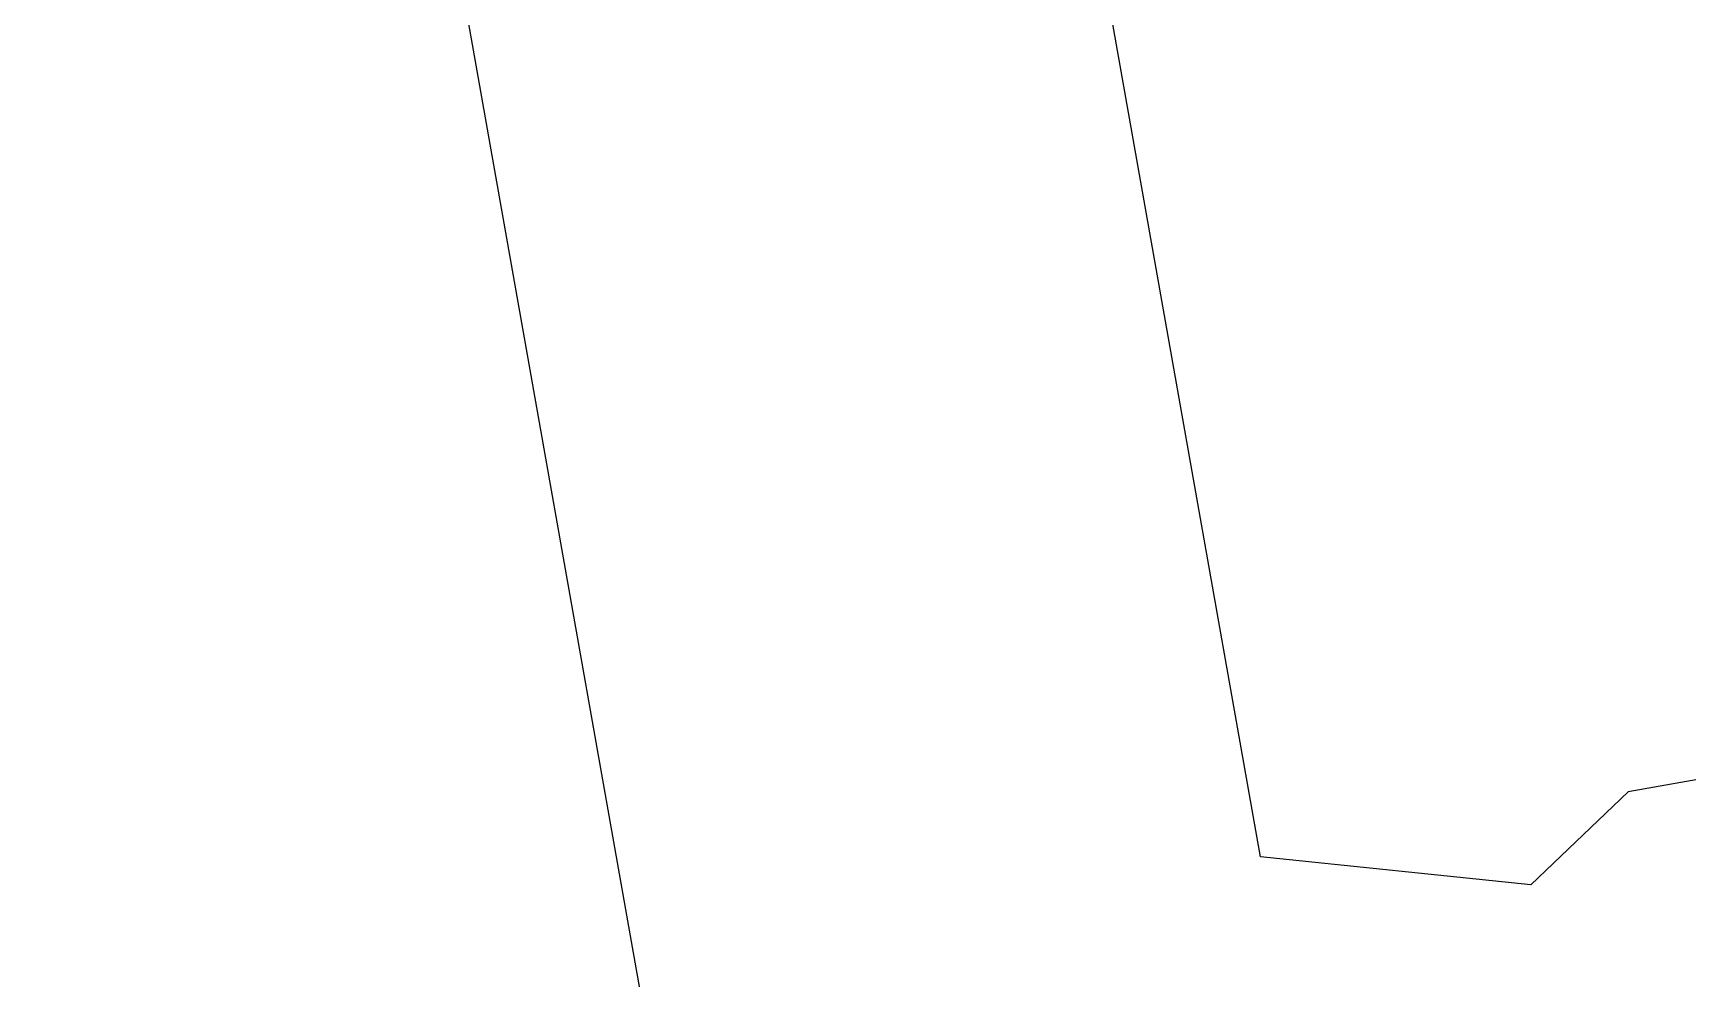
# Model space of a CAD drawing. Header units: millimetres. Extents: x 0 to 8967983, y -224399 to 13801.
# Drawn here: x 71326.09 to 71331.5, y -193399.53 to -193396.44 of the extents above; entities that cross this region are included whole.
import ezdxf

# ---------------------------------------------------------------- set-up
doc = ezdxf.new("R2010")
doc.units = ezdxf.units.MM
doc.header["$LTSCALE"] = 10
doc.layers.add('Архитектура', color=251, linetype='Continuous')

msp = doc.modelspace()

# ---------------------------------------------------------------- linework, layer by layer
at = {"layer": 'Архитектура', "lineweight": 25, "transparency": 33554684}
for points in [[(71312.3599, -193310.893), (71329.6373, -193408.3748), (71331.6781, -193408.013), (71332.0732, -193407.4477), (71331.9881, -193406.9675), (71330.9076, -193407.159), (71330.0352, -193402.2369), (71333.7569, -193401.5773), (71333.9331, -193401.1746), (71334.3571, -193401.4709), (71337.9587, -193400.8326)], [(71312.3599, -193310.893), (71329.6373, -193408.3748), (71331.6781, -193408.013), (71332.0732, -193407.4477), (71331.9881, -193406.9675), (71330.9076, -193407.159), (71330.0352, -193402.2369), (71333.7569, -193401.5773), (71333.9331, -193401.1746), (71334.3571, -193401.4709), (71337.9587, -193400.8326)], [(71312.3599, -193310.893), (71329.6373, -193408.3748), (71331.6781, -193408.013), (71332.0732, -193407.4477), (71331.9881, -193406.9675), (71330.9076, -193407.159), (71330.0352, -193402.2369), (71333.7569, -193401.5773), (71333.9331, -193401.1746), (71334.3571, -193401.4709), (71337.9587, -193400.8326)], [(71312.3599, -193310.893), (71329.6373, -193408.3748), (71331.6781, -193408.013), (71332.0732, -193407.4477), (71331.9881, -193406.9675), (71330.9076, -193407.159), (71330.0352, -193402.2369), (71333.7569, -193401.5773), (71333.9331, -193401.1746), (71334.3571, -193401.4709), (71337.9587, -193400.8326)], [(71312.3599, -193310.893), (71329.6373, -193408.3748), (71331.6781, -193408.013), (71332.0732, -193407.4477), (71331.9881, -193406.9675), (71330.9076, -193407.159), (71330.0352, -193402.2369), (71333.7569, -193401.5773), (71333.9331, -193401.1746), (71334.3571, -193401.4709), (71337.9587, -193400.8326)], [(71312.3599, -193310.893), (71329.6373, -193408.3748), (71331.6781, -193408.013), (71332.0732, -193407.4477), (71331.9881, -193406.9675), (71330.9076, -193407.159), (71330.0352, -193402.2369), (71333.7569, -193401.5773), (71333.9331, -193401.1746), (71334.3571, -193401.4709), (71337.9587, -193400.8326)], [(71312.3599, -193310.893), (71329.6373, -193408.3748), (71331.6781, -193408.013), (71332.0732, -193407.4477), (71331.9881, -193406.9675), (71330.9076, -193407.159), (71330.0352, -193402.2369), (71333.7569, -193401.5773), (71333.9331, -193401.1746), (71334.3571, -193401.4709), (71337.9587, -193400.8326)], [(71312.3599, -193310.893), (71329.6373, -193408.3748), (71331.6781, -193408.013), (71332.0732, -193407.4477), (71331.9881, -193406.9675), (71330.9076, -193407.159), (71330.0352, -193402.2369), (71333.7569, -193401.5773), (71333.9331, -193401.1746), (71334.3571, -193401.4709), (71337.9587, -193400.8326)], [(71312.3599, -193310.893), (71329.6373, -193408.3748), (71331.6781, -193408.013), (71332.0732, -193407.4477), (71331.9881, -193406.9675), (71330.9076, -193407.159), (71330.0352, -193402.2369), (71333.7569, -193401.5773), (71333.9331, -193401.1746), (71334.3571, -193401.4709), (71337.9587, -193400.8326)], [(71312.3599, -193310.893), (71329.6373, -193408.3748), (71331.6781, -193408.013), (71332.0732, -193407.4477), (71331.9881, -193406.9675), (71330.9076, -193407.159), (71330.0352, -193402.2369), (71333.7569, -193401.5773), (71333.9331, -193401.1746), (71334.3571, -193401.4709), (71337.9587, -193400.8326)], [(71312.3599, -193310.893), (71329.6373, -193408.3748), (71331.6781, -193408.013), (71332.0732, -193407.4477), (71331.9881, -193406.9675), (71330.9076, -193407.159), (71330.0352, -193402.2369), (71333.7569, -193401.5773), (71333.9331, -193401.1746), (71334.3571, -193401.4709), (71337.9587, -193400.8326)], [(71312.3599, -193310.893), (71329.6373, -193408.3748), (71331.6781, -193408.013), (71332.0732, -193407.4477), (71331.9881, -193406.9675), (71330.9076, -193407.159), (71330.0352, -193402.2369), (71333.7569, -193401.5773), (71333.9331, -193401.1746), (71334.3571, -193401.4709), (71337.9587, -193400.8326)], [(71312.3599, -193310.893), (71329.6373, -193408.3748), (71331.6781, -193408.013), (71332.0732, -193407.4477), (71331.9881, -193406.9675), (71330.9076, -193407.159), (71330.0352, -193402.2369), (71333.7569, -193401.5773), (71333.9331, -193401.1746), (71334.3571, -193401.4709), (71337.9587, -193400.8326)], [(71312.3599, -193310.893), (71329.6373, -193408.3748), (71331.6781, -193408.013), (71332.0732, -193407.4477), (71331.9881, -193406.9675), (71330.9076, -193407.159), (71330.0352, -193402.2369), (71333.7569, -193401.5773), (71333.9331, -193401.1746), (71334.3571, -193401.4709), (71337.9587, -193400.8326)], [(71312.3599, -193310.893), (71329.6373, -193408.3748), (71331.6781, -193408.013), (71332.0732, -193407.4477), (71331.9881, -193406.9675), (71330.9076, -193407.159), (71330.0352, -193402.2369), (71333.7569, -193401.5773), (71333.9331, -193401.1746), (71334.3571, -193401.4709), (71337.9587, -193400.8326)], [(71312.3599, -193310.893), (71329.6373, -193408.3748), (71331.6781, -193408.013), (71332.0732, -193407.4477), (71331.9881, -193406.9675), (71330.9076, -193407.159), (71330.0352, -193402.2369), (71333.7569, -193401.5773), (71333.9331, -193401.1746), (71334.3571, -193401.4709), (71337.9587, -193400.8326)], [(71312.3599, -193310.893), (71329.6373, -193408.3748), (71331.6781, -193408.013), (71332.0732, -193407.4477), (71331.9881, -193406.9675), (71330.9076, -193407.159), (71330.0352, -193402.2369), (71333.7569, -193401.5773), (71333.9331, -193401.1746), (71334.3571, -193401.4709), (71337.9587, -193400.8326)], [(71312.3599, -193310.893), (71329.6373, -193408.3748), (71331.6781, -193408.013), (71332.0732, -193407.4477), (71331.9881, -193406.9675), (71330.9076, -193407.159), (71330.0352, -193402.2369), (71333.7569, -193401.5773), (71333.9331, -193401.1746), (71334.3571, -193401.4709), (71337.9587, -193400.8326)], [(71312.3599, -193310.893), (71329.6373, -193408.3748), (71331.6781, -193408.013), (71332.0732, -193407.4477), (71331.9881, -193406.9675), (71330.9076, -193407.159), (71330.0352, -193402.2369), (71333.7569, -193401.5773), (71333.9331, -193401.1746), (71334.3571, -193401.4709), (71337.9587, -193400.8326)], [(71312.3599, -193310.893), (71329.6373, -193408.3748), (71331.6781, -193408.013), (71332.0732, -193407.4477), (71331.9881, -193406.9675), (71330.9076, -193407.159), (71330.0352, -193402.2369), (71333.7569, -193401.5773), (71333.9331, -193401.1746), (71334.3571, -193401.4709), (71337.9587, -193400.8326)], [(71312.3599, -193310.893), (71329.6373, -193408.3748), (71331.6781, -193408.013), (71332.0732, -193407.4477), (71331.9881, -193406.9675), (71330.9076, -193407.159), (71330.0352, -193402.2369), (71333.7569, -193401.5773), (71333.9331, -193401.1746), (71334.3571, -193401.4709), (71337.9587, -193400.8326)], [(71312.3599, -193310.893), (71329.6373, -193408.3748), (71331.6781, -193408.013), (71332.0732, -193407.4477), (71331.9881, -193406.9675), (71330.9076, -193407.159), (71330.0352, -193402.2369), (71333.7569, -193401.5773), (71333.9331, -193401.1746), (71334.3571, -193401.4709), (71337.9587, -193400.8326)], [(71312.3599, -193310.893), (71329.6373, -193408.3748), (71331.6781, -193408.013), (71332.0732, -193407.4477), (71331.9881, -193406.9675), (71330.9076, -193407.159), (71330.0352, -193402.2369), (71333.7569, -193401.5773), (71333.9331, -193401.1746), (71334.3571, -193401.4709), (71337.9587, -193400.8326)], [(71312.3599, -193310.893), (71329.6373, -193408.3748), (71331.6781, -193408.013), (71332.0732, -193407.4477), (71331.9881, -193406.9675), (71330.9076, -193407.159), (71330.0352, -193402.2369), (71333.7569, -193401.5773), (71333.9331, -193401.1746), (71334.3571, -193401.4709), (71337.9587, -193400.8326)], [(71312.3599, -193310.893), (71329.6373, -193408.3748), (71331.6781, -193408.013), (71332.0732, -193407.4477), (71331.9881, -193406.9675), (71330.9076, -193407.159), (71330.0352, -193402.2369), (71333.7569, -193401.5773), (71333.9331, -193401.1746), (71334.3571, -193401.4709), (71337.9587, -193400.8326)], [(71312.3599, -193310.893), (71329.6373, -193408.3748), (71331.6781, -193408.013), (71332.0732, -193407.4477), (71331.9881, -193406.9675), (71330.9076, -193407.159), (71330.0352, -193402.2369), (71333.7569, -193401.5773), (71333.9331, -193401.1746), (71334.3571, -193401.4709), (71337.9587, -193400.8326)], [(71312.3599, -193310.893), (71329.6373, -193408.3748), (71331.6781, -193408.013), (71332.0732, -193407.4477), (71331.9881, -193406.9675), (71330.9076, -193407.159), (71330.0352, -193402.2369), (71333.7569, -193401.5773), (71333.9331, -193401.1746), (71334.3571, -193401.4709), (71337.9587, -193400.8326)], [(71312.3599, -193310.893), (71329.6373, -193408.3748), (71331.6781, -193408.013), (71332.0732, -193407.4477), (71331.9881, -193406.9675), (71330.9076, -193407.159), (71330.0352, -193402.2369), (71333.7569, -193401.5773), (71333.9331, -193401.1746), (71334.3571, -193401.4709), (71337.9587, -193400.8326)], [(71312.3599, -193310.893), (71329.6373, -193408.3748), (71331.6781, -193408.013), (71332.0732, -193407.4477), (71331.9881, -193406.9675), (71330.9076, -193407.159), (71330.0352, -193402.2369), (71333.7569, -193401.5773), (71333.9331, -193401.1746), (71334.3571, -193401.4709), (71337.9587, -193400.8326)], [(71312.3599, -193310.893), (71329.6373, -193408.3748), (71331.6781, -193408.013), (71332.0732, -193407.4477), (71331.9881, -193406.9675), (71330.9076, -193407.159), (71330.0352, -193402.2369), (71333.7569, -193401.5773), (71333.9331, -193401.1746), (71334.3571, -193401.4709), (71337.9587, -193400.8326)], [(71312.3599, -193310.893), (71329.6373, -193408.3748), (71331.6781, -193408.013), (71332.0732, -193407.4477), (71331.9881, -193406.9675), (71330.9076, -193407.159), (71330.0352, -193402.2369), (71333.7569, -193401.5773), (71333.9331, -193401.1746), (71334.3571, -193401.4709), (71337.9587, -193400.8326)], [(71312.3599, -193310.893), (71329.6373, -193408.3748), (71331.6781, -193408.013), (71332.0732, -193407.4477), (71331.9881, -193406.9675), (71330.9076, -193407.159), (71330.0352, -193402.2369), (71333.7569, -193401.5773), (71333.9331, -193401.1746), (71334.3571, -193401.4709), (71337.9587, -193400.8326)], [(71312.3599, -193310.893), (71329.6373, -193408.3748), (71331.6781, -193408.013), (71332.0732, -193407.4477), (71331.9881, -193406.9675), (71330.9076, -193407.159), (71330.0352, -193402.2369), (71333.7569, -193401.5773), (71333.9331, -193401.1746), (71334.3571, -193401.4709), (71337.9587, -193400.8326)], [(71312.3599, -193310.893), (71329.6373, -193408.3748), (71331.6781, -193408.013), (71332.0732, -193407.4477), (71331.9881, -193406.9675), (71330.9076, -193407.159), (71330.0352, -193402.2369), (71333.7569, -193401.5773), (71333.9331, -193401.1746), (71334.3571, -193401.4709), (71337.9587, -193400.8326)], [(71312.3599, -193310.893), (71329.6373, -193408.3748), (71331.6781, -193408.013), (71332.0732, -193407.4477), (71331.9881, -193406.9675), (71330.9076, -193407.159), (71330.0352, -193402.2369), (71333.7569, -193401.5773), (71333.9331, -193401.1746), (71334.3571, -193401.4709), (71337.9587, -193400.8326)], [(71312.3599, -193310.893), (71329.6373, -193408.3748), (71331.6781, -193408.013), (71332.0732, -193407.4477), (71331.9881, -193406.9675), (71330.9076, -193407.159), (71330.0352, -193402.2369), (71333.7569, -193401.5773), (71333.9331, -193401.1746), (71334.3571, -193401.4709), (71337.9587, -193400.8326)], [(71312.3599, -193310.893), (71329.6373, -193408.3748), (71331.6781, -193408.013), (71332.0732, -193407.4477), (71331.9881, -193406.9675), (71330.9076, -193407.159), (71330.0352, -193402.2369), (71333.7569, -193401.5773), (71333.9331, -193401.1746), (71334.3571, -193401.4709), (71337.9587, -193400.8326)], [(71312.3599, -193310.893), (71329.6373, -193408.3748), (71331.6781, -193408.013), (71332.0732, -193407.4477), (71331.9881, -193406.9675), (71330.9076, -193407.159), (71330.0352, -193402.2369), (71333.7569, -193401.5773), (71333.9331, -193401.1746), (71334.3571, -193401.4709), (71337.9587, -193400.8326)], [(71312.3599, -193310.893), (71329.6373, -193408.3748), (71331.6781, -193408.013), (71332.0732, -193407.4477), (71331.9881, -193406.9675), (71330.9076, -193407.159), (71330.0352, -193402.2369), (71333.7569, -193401.5773), (71333.9331, -193401.1746), (71334.3571, -193401.4709), (71337.9587, -193400.8326)], [(71312.3599, -193310.893), (71329.6373, -193408.3748), (71331.6781, -193408.013), (71332.0732, -193407.4477), (71331.9881, -193406.9675), (71330.9076, -193407.159), (71330.0352, -193402.2369), (71333.7569, -193401.5773), (71333.9331, -193401.1746), (71334.3571, -193401.4709), (71337.9587, -193400.8326)], [(71312.3599, -193310.893), (71329.6373, -193408.3748), (71331.6781, -193408.013), (71332.0732, -193407.4477), (71331.9881, -193406.9675), (71330.9076, -193407.159), (71330.0352, -193402.2369), (71333.7569, -193401.5773), (71333.9331, -193401.1746), (71334.3571, -193401.4709), (71337.9587, -193400.8326)], [(71312.3599, -193310.893), (71329.6373, -193408.3748), (71331.6781, -193408.013), (71332.0732, -193407.4477), (71331.9881, -193406.9675), (71330.9076, -193407.159), (71330.0352, -193402.2369), (71333.7569, -193401.5773), (71333.9331, -193401.1746), (71334.3571, -193401.4709), (71337.9587, -193400.8326)], [(71312.3599, -193310.893), (71329.6373, -193408.3748), (71331.6781, -193408.013), (71332.0732, -193407.4477), (71331.9881, -193406.9675), (71330.9076, -193407.159), (71330.0352, -193402.2369), (71333.7569, -193401.5773), (71333.9331, -193401.1746), (71334.3571, -193401.4709), (71337.9587, -193400.8326)], [(71312.3599, -193310.893), (71329.6373, -193408.3748), (71331.6781, -193408.013), (71332.0732, -193407.4477), (71331.9881, -193406.9675), (71330.9076, -193407.159), (71330.0352, -193402.2369), (71333.7569, -193401.5773), (71333.9331, -193401.1746), (71334.3571, -193401.4709), (71337.9587, -193400.8326)], [(71312.3599, -193310.893), (71329.6373, -193408.3748), (71331.6781, -193408.013), (71332.0732, -193407.4477), (71331.9881, -193406.9675), (71330.9076, -193407.159), (71330.0352, -193402.2369), (71333.7569, -193401.5773), (71333.9331, -193401.1746), (71334.3571, -193401.4709), (71337.9587, -193400.8326)], [(71312.3599, -193310.893), (71329.6373, -193408.3748), (71331.6781, -193408.013), (71332.0732, -193407.4477), (71331.9881, -193406.9675), (71330.9076, -193407.159), (71330.0352, -193402.2369), (71333.7569, -193401.5773), (71333.9331, -193401.1746), (71334.3571, -193401.4709), (71337.9587, -193400.8326)], [(71312.3599, -193310.893), (71329.6373, -193408.3748), (71331.6781, -193408.013), (71332.0732, -193407.4477), (71331.9881, -193406.9675), (71330.9076, -193407.159), (71330.0352, -193402.2369), (71333.7569, -193401.5773), (71333.9331, -193401.1746), (71334.3571, -193401.4709), (71337.9587, -193400.8326)], [(71312.3599, -193310.893), (71329.6373, -193408.3748), (71331.6781, -193408.013), (71332.0732, -193407.4477), (71331.9881, -193406.9675), (71330.9076, -193407.159), (71330.0352, -193402.2369), (71333.7569, -193401.5773), (71333.9331, -193401.1746), (71334.3571, -193401.4709), (71337.9587, -193400.8326)], [(71312.3599, -193310.893), (71329.6373, -193408.3748), (71331.6781, -193408.013), (71332.0732, -193407.4477), (71331.9881, -193406.9675), (71330.9076, -193407.159), (71330.0352, -193402.2369), (71333.7569, -193401.5773), (71333.9331, -193401.1746), (71334.3571, -193401.4709), (71337.9587, -193400.8326)], [(71312.3599, -193310.893), (71329.6373, -193408.3748), (71331.6781, -193408.013), (71332.0732, -193407.4477), (71331.9881, -193406.9675), (71330.9076, -193407.159), (71330.0352, -193402.2369), (71333.7569, -193401.5773), (71333.9331, -193401.1746), (71334.3571, -193401.4709), (71337.9587, -193400.8326)], [(71312.3599, -193310.893), (71329.6373, -193408.3748), (71331.6781, -193408.013), (71332.0732, -193407.4477), (71331.9881, -193406.9675), (71330.9076, -193407.159), (71330.0352, -193402.2369), (71333.7569, -193401.5773), (71333.9331, -193401.1746), (71334.3571, -193401.4709), (71337.9587, -193400.8326)], [(71312.3599, -193310.893), (71329.6373, -193408.3748), (71331.6781, -193408.013), (71332.0732, -193407.4477), (71331.9881, -193406.9675), (71330.9076, -193407.159), (71330.0352, -193402.2369), (71333.7569, -193401.5773), (71333.9331, -193401.1746), (71334.3571, -193401.4709), (71337.9587, -193400.8326)], [(71312.3599, -193310.893), (71329.6373, -193408.3748), (71331.6781, -193408.013), (71332.0732, -193407.4477), (71331.9881, -193406.9675), (71330.9076, -193407.159), (71330.0352, -193402.2369), (71333.7569, -193401.5773), (71333.9331, -193401.1746), (71334.3571, -193401.4709), (71337.9587, -193400.8326)], [(71312.3599, -193310.893), (71329.6373, -193408.3748), (71331.6781, -193408.013), (71332.0732, -193407.4477), (71331.9881, -193406.9675), (71330.9076, -193407.159), (71330.0352, -193402.2369), (71333.7569, -193401.5773), (71333.9331, -193401.1746), (71334.3571, -193401.4709), (71337.9587, -193400.8326)], [(71312.3599, -193310.893), (71329.6373, -193408.3748), (71331.6781, -193408.013), (71332.0732, -193407.4477), (71331.9881, -193406.9675), (71330.9076, -193407.159), (71330.0352, -193402.2369), (71333.7569, -193401.5773), (71333.9331, -193401.1746), (71334.3571, -193401.4709), (71337.9587, -193400.8326)], [(71312.3599, -193310.893), (71329.6373, -193408.3748), (71331.6781, -193408.013), (71332.0732, -193407.4477), (71331.9881, -193406.9675), (71330.9076, -193407.159), (71330.0352, -193402.2369), (71333.7569, -193401.5773), (71333.9331, -193401.1746), (71334.3571, -193401.4709), (71337.9587, -193400.8326)], [(71312.3599, -193310.893), (71329.6373, -193408.3748), (71331.6781, -193408.013), (71332.0732, -193407.4477), (71331.9881, -193406.9675), (71330.9076, -193407.159), (71330.0352, -193402.2369), (71333.7569, -193401.5773), (71333.9331, -193401.1746), (71334.3571, -193401.4709), (71337.9587, -193400.8326)], [(71312.3599, -193310.893), (71329.6373, -193408.3748), (71331.6781, -193408.013), (71332.0732, -193407.4477), (71331.9881, -193406.9675), (71330.9076, -193407.159), (71330.0352, -193402.2369), (71333.7569, -193401.5773), (71333.9331, -193401.1746), (71334.3571, -193401.4709), (71337.9587, -193400.8326)], [(71312.3599, -193310.893), (71329.6373, -193408.3748), (71331.6781, -193408.013), (71332.0732, -193407.4477), (71331.9881, -193406.9675), (71330.9076, -193407.159), (71330.0352, -193402.2369), (71333.7569, -193401.5773), (71333.9331, -193401.1746), (71334.3571, -193401.4709), (71337.9587, -193400.8326)], [(71312.3599, -193310.893), (71329.6373, -193408.3748), (71331.6781, -193408.013), (71332.0732, -193407.4477), (71331.9881, -193406.9675), (71330.9076, -193407.159), (71330.0352, -193402.2369), (71333.7569, -193401.5773), (71333.9331, -193401.1746), (71334.3571, -193401.4709), (71337.9587, -193400.8326)], [(71312.3599, -193310.893), (71329.6373, -193408.3748), (71331.6781, -193408.013), (71332.0732, -193407.4477), (71331.9881, -193406.9675), (71330.9076, -193407.159), (71330.0352, -193402.2369), (71333.7569, -193401.5773), (71333.9331, -193401.1746), (71334.3571, -193401.4709), (71337.9587, -193400.8326)], [(71312.3599, -193310.893), (71329.6373, -193408.3748), (71331.6781, -193408.013), (71332.0732, -193407.4477), (71331.9881, -193406.9675), (71330.9076, -193407.159), (71330.0352, -193402.2369), (71333.7569, -193401.5773), (71333.9331, -193401.1746), (71334.3571, -193401.4709), (71337.9587, -193400.8326)], [(71312.3599, -193310.893), (71329.6373, -193408.3748), (71331.6781, -193408.013), (71332.0732, -193407.4477), (71331.9881, -193406.9675), (71330.9076, -193407.159), (71330.0352, -193402.2369), (71333.7569, -193401.5773), (71333.9331, -193401.1746), (71334.3571, -193401.4709), (71337.9587, -193400.8326)], [(71312.3599, -193310.893), (71329.6373, -193408.3748), (71331.6781, -193408.013), (71332.0732, -193407.4477), (71331.9881, -193406.9675), (71330.9076, -193407.159), (71330.0352, -193402.2369), (71333.7569, -193401.5773), (71333.9331, -193401.1746), (71334.3571, -193401.4709), (71337.9587, -193400.8326)], [(71312.3599, -193310.893), (71329.6373, -193408.3748), (71331.6781, -193408.013), (71332.0732, -193407.4477), (71331.9881, -193406.9675), (71330.9076, -193407.159), (71330.0352, -193402.2369), (71333.7569, -193401.5773), (71333.9331, -193401.1746), (71334.3571, -193401.4709), (71337.9587, -193400.8326)], [(71312.3599, -193310.893), (71329.6373, -193408.3748), (71331.6781, -193408.013), (71332.0732, -193407.4477), (71331.9881, -193406.9675), (71330.9076, -193407.159), (71330.0352, -193402.2369), (71333.7569, -193401.5773), (71333.9331, -193401.1746), (71334.3571, -193401.4709), (71337.9587, -193400.8326)], [(71312.3599, -193310.893), (71329.6373, -193408.3748), (71331.6781, -193408.013), (71332.0732, -193407.4477), (71331.9881, -193406.9675), (71330.9076, -193407.159), (71330.0352, -193402.2369), (71333.7569, -193401.5773), (71333.9331, -193401.1746), (71334.3571, -193401.4709), (71337.9587, -193400.8326)], [(71312.3599, -193310.893), (71329.6373, -193408.3748), (71331.6781, -193408.013), (71332.0732, -193407.4477), (71331.9881, -193406.9675), (71330.9076, -193407.159), (71330.0352, -193402.2369), (71333.7569, -193401.5773), (71333.9331, -193401.1746), (71334.3571, -193401.4709), (71337.9587, -193400.8326)], [(71312.3599, -193310.893), (71329.6373, -193408.3748), (71331.6781, -193408.013), (71332.0732, -193407.4477), (71331.9881, -193406.9675), (71330.9076, -193407.159), (71330.0352, -193402.2369), (71333.7569, -193401.5773), (71333.9331, -193401.1746), (71334.3571, -193401.4709), (71337.9587, -193400.8326)], [(71312.3599, -193310.893), (71329.6373, -193408.3748), (71331.6781, -193408.013), (71332.0732, -193407.4477), (71331.9881, -193406.9675), (71330.9076, -193407.159), (71330.0352, -193402.2369), (71333.7569, -193401.5773), (71333.9331, -193401.1746), (71334.3571, -193401.4709), (71337.9587, -193400.8326)], [(71312.3599, -193310.893), (71329.6373, -193408.3748), (71331.6781, -193408.013), (71332.0732, -193407.4477), (71331.9881, -193406.9675), (71330.9076, -193407.159), (71330.0352, -193402.2369), (71333.7569, -193401.5773), (71333.9331, -193401.1746), (71334.3571, -193401.4709), (71337.9587, -193400.8326)], [(71312.3599, -193310.893), (71329.6373, -193408.3748), (71331.6781, -193408.013), (71332.0732, -193407.4477), (71331.9881, -193406.9675), (71330.9076, -193407.159), (71330.0352, -193402.2369), (71333.7569, -193401.5773), (71333.9331, -193401.1746), (71334.3571, -193401.4709), (71337.9587, -193400.8326)], [(71312.3599, -193310.893), (71329.6373, -193408.3748), (71331.6781, -193408.013), (71332.0732, -193407.4477), (71331.9881, -193406.9675), (71330.9076, -193407.159), (71330.0352, -193402.2369), (71333.7569, -193401.5773), (71333.9331, -193401.1746), (71334.3571, -193401.4709), (71337.9587, -193400.8326)], [(71312.3599, -193310.893), (71329.6373, -193408.3748), (71331.6781, -193408.013), (71332.0732, -193407.4477), (71331.9881, -193406.9675), (71330.9076, -193407.159), (71330.0352, -193402.2369), (71333.7569, -193401.5773), (71333.9331, -193401.1746), (71334.3571, -193401.4709), (71337.9587, -193400.8326)], [(71312.3599, -193310.893), (71329.6373, -193408.3748), (71331.6781, -193408.013), (71332.0732, -193407.4477), (71331.9881, -193406.9675), (71330.9076, -193407.159), (71330.0352, -193402.2369), (71333.7569, -193401.5773), (71333.9331, -193401.1746), (71334.3571, -193401.4709), (71337.9587, -193400.8326)], [(71312.3599, -193310.893), (71329.6373, -193408.3748), (71331.6781, -193408.013), (71332.0732, -193407.4477), (71331.9881, -193406.9675), (71330.9076, -193407.159), (71330.0352, -193402.2369), (71333.7569, -193401.5773), (71333.9331, -193401.1746), (71334.3571, -193401.4709), (71337.9587, -193400.8326)], [(71312.3599, -193310.893), (71329.6373, -193408.3748), (71331.6781, -193408.013), (71332.0732, -193407.4477), (71331.9881, -193406.9675), (71330.9076, -193407.159), (71330.0352, -193402.2369), (71333.7569, -193401.5773), (71333.9331, -193401.1746), (71334.3571, -193401.4709), (71337.9587, -193400.8326)], [(71312.3599, -193310.893), (71329.6373, -193408.3748), (71331.6781, -193408.013), (71332.0732, -193407.4477), (71331.9881, -193406.9675), (71330.9076, -193407.159), (71330.0352, -193402.2369), (71333.7569, -193401.5773), (71333.9331, -193401.1746), (71334.3571, -193401.4709), (71337.9587, -193400.8326)], [(71312.3599, -193310.893), (71329.6373, -193408.3748), (71331.6781, -193408.013), (71332.0732, -193407.4477), (71331.9881, -193406.9675), (71330.9076, -193407.159), (71330.0352, -193402.2369), (71333.7569, -193401.5773), (71333.9331, -193401.1746), (71334.3571, -193401.4709), (71337.9587, -193400.8326)], [(71312.3599, -193310.893), (71329.6373, -193408.3748), (71331.6781, -193408.013), (71332.0732, -193407.4477), (71331.9881, -193406.9675), (71330.9076, -193407.159), (71330.0352, -193402.2369), (71333.7569, -193401.5773), (71333.9331, -193401.1746), (71334.3571, -193401.4709), (71337.9587, -193400.8326)], [(71312.3599, -193310.893), (71329.6373, -193408.3748), (71331.6781, -193408.013), (71332.0732, -193407.4477), (71331.9881, -193406.9675), (71330.9076, -193407.159), (71330.0352, -193402.2369), (71333.7569, -193401.5773), (71333.9331, -193401.1746), (71334.3571, -193401.4709), (71337.9587, -193400.8326)], [(71312.3599, -193310.893), (71329.6373, -193408.3748), (71331.6781, -193408.013), (71332.0732, -193407.4477), (71331.9881, -193406.9675), (71330.9076, -193407.159), (71330.0352, -193402.2369), (71333.7569, -193401.5773), (71333.9331, -193401.1746), (71334.3571, -193401.4709), (71337.9587, -193400.8326)], [(71312.3599, -193310.893), (71329.6373, -193408.3748), (71331.6781, -193408.013), (71332.0732, -193407.4477), (71331.9881, -193406.9675), (71330.9076, -193407.159), (71330.0352, -193402.2369), (71333.7569, -193401.5773), (71333.9331, -193401.1746), (71334.3571, -193401.4709), (71337.9587, -193400.8326)], [(71312.3599, -193310.893), (71329.6373, -193408.3748), (71331.6781, -193408.013), (71332.0732, -193407.4477), (71331.9881, -193406.9675), (71330.9076, -193407.159), (71330.0352, -193402.2369), (71333.7569, -193401.5773), (71333.9331, -193401.1746), (71334.3571, -193401.4709), (71337.9587, -193400.8326)], [(71312.3599, -193310.893), (71329.6373, -193408.3748), (71331.6781, -193408.013), (71332.0732, -193407.4477), (71331.9881, -193406.9675), (71330.9076, -193407.159), (71330.0352, -193402.2369), (71333.7569, -193401.5773), (71333.9331, -193401.1746), (71334.3571, -193401.4709), (71337.9587, -193400.8326)], [(71312.3599, -193310.893), (71329.6373, -193408.3748), (71331.6781, -193408.013), (71332.0732, -193407.4477), (71331.9881, -193406.9675), (71330.9076, -193407.159), (71330.0352, -193402.2369), (71333.7569, -193401.5773), (71333.9331, -193401.1746), (71334.3571, -193401.4709), (71337.9587, -193400.8326)], [(71312.3599, -193310.893), (71329.6373, -193408.3748), (71331.6781, -193408.013), (71332.0732, -193407.4477), (71331.9881, -193406.9675), (71330.9076, -193407.159), (71330.0352, -193402.2369), (71333.7569, -193401.5773), (71333.9331, -193401.1746), (71334.3571, -193401.4709), (71337.9587, -193400.8326)], [(71312.3599, -193310.893), (71329.6373, -193408.3748), (71331.6781, -193408.013), (71332.0732, -193407.4477), (71331.9881, -193406.9675), (71330.9076, -193407.159), (71330.0352, -193402.2369), (71333.7569, -193401.5773), (71333.9331, -193401.1746), (71334.3571, -193401.4709), (71337.9587, -193400.8326)], [(71312.3599, -193310.893), (71329.6373, -193408.3748), (71331.6781, -193408.013), (71332.0732, -193407.4477), (71331.9881, -193406.9675), (71330.9076, -193407.159), (71330.0352, -193402.2369), (71333.7569, -193401.5773), (71333.9331, -193401.1746), (71334.3571, -193401.4709), (71337.9587, -193400.8326)], [(71312.3599, -193310.893), (71329.6373, -193408.3748), (71331.6781, -193408.013), (71332.0732, -193407.4477), (71331.9881, -193406.9675), (71330.9076, -193407.159), (71330.0352, -193402.2369), (71333.7569, -193401.5773), (71333.9331, -193401.1746), (71334.3571, -193401.4709), (71337.9587, -193400.8326)], [(71312.3599, -193310.893), (71329.6373, -193408.3748), (71331.6781, -193408.013), (71332.0732, -193407.4477), (71331.9881, -193406.9675), (71330.9076, -193407.159), (71330.0352, -193402.2369), (71333.7569, -193401.5773), (71333.9331, -193401.1746), (71334.3571, -193401.4709), (71337.9587, -193400.8326)], [(71312.3599, -193310.893), (71329.6373, -193408.3748), (71331.6781, -193408.013), (71332.0732, -193407.4477), (71331.9881, -193406.9675), (71330.9076, -193407.159), (71330.0352, -193402.2369), (71333.7569, -193401.5773), (71333.9331, -193401.1746), (71334.3571, -193401.4709), (71337.9587, -193400.8326)], [(71312.3599, -193310.893), (71329.6373, -193408.3748), (71331.6781, -193408.013), (71332.0732, -193407.4477), (71331.9881, -193406.9675), (71330.9076, -193407.159), (71330.0352, -193402.2369), (71333.7569, -193401.5773), (71333.9331, -193401.1746), (71334.3571, -193401.4709), (71337.9587, -193400.8326)], [(71312.3599, -193310.893), (71329.6373, -193408.3748), (71331.6781, -193408.013), (71332.0732, -193407.4477), (71331.9881, -193406.9675), (71330.9076, -193407.159), (71330.0352, -193402.2369), (71333.7569, -193401.5773), (71333.9331, -193401.1746), (71334.3571, -193401.4709), (71337.9587, -193400.8326)], [(71312.3599, -193310.893), (71329.6373, -193408.3748), (71331.6781, -193408.013), (71332.0732, -193407.4477), (71331.9881, -193406.9675), (71330.9076, -193407.159), (71330.0352, -193402.2369), (71333.7569, -193401.5773), (71333.9331, -193401.1746), (71334.3571, -193401.4709), (71337.9587, -193400.8326)], [(71312.3599, -193310.893), (71329.6373, -193408.3748), (71331.6781, -193408.013), (71332.0732, -193407.4477), (71331.9881, -193406.9675), (71330.9076, -193407.159), (71330.0352, -193402.2369), (71333.7569, -193401.5773), (71333.9331, -193401.1746), (71334.3571, -193401.4709), (71337.9587, -193400.8326)], [(71312.3599, -193310.893), (71329.6373, -193408.3748), (71331.6781, -193408.013), (71332.0732, -193407.4477), (71331.9881, -193406.9675), (71330.9076, -193407.159), (71330.0352, -193402.2369), (71333.7569, -193401.5773), (71333.9331, -193401.1746), (71334.3571, -193401.4709), (71337.9587, -193400.8326)], [(71312.3599, -193310.893), (71329.6373, -193408.3748), (71331.6781, -193408.013), (71332.0732, -193407.4477), (71331.9881, -193406.9675), (71330.9076, -193407.159), (71330.0352, -193402.2369), (71333.7569, -193401.5773), (71333.9331, -193401.1746), (71334.3571, -193401.4709), (71337.9587, -193400.8326)], [(71312.3599, -193310.893), (71329.6373, -193408.3748), (71331.6781, -193408.013), (71332.0732, -193407.4477), (71331.9881, -193406.9675), (71330.9076, -193407.159), (71330.0352, -193402.2369), (71333.7569, -193401.5773), (71333.9331, -193401.1746), (71334.3571, -193401.4709), (71337.9587, -193400.8326)], [(71312.3599, -193310.893), (71329.6373, -193408.3748), (71331.6781, -193408.013), (71332.0732, -193407.4477), (71331.9881, -193406.9675), (71330.9076, -193407.159), (71330.0352, -193402.2369), (71333.7569, -193401.5773), (71333.9331, -193401.1746), (71334.3571, -193401.4709), (71337.9587, -193400.8326)], [(71312.3599, -193310.893), (71329.6373, -193408.3748), (71331.6781, -193408.013), (71332.0732, -193407.4477), (71331.9881, -193406.9675), (71330.9076, -193407.159), (71330.0352, -193402.2369), (71333.7569, -193401.5773), (71333.9331, -193401.1746), (71334.3571, -193401.4709), (71337.9587, -193400.8326)], [(71312.3599, -193310.893), (71329.6373, -193408.3748), (71331.6781, -193408.013), (71332.0732, -193407.4477), (71331.9881, -193406.9675), (71330.9076, -193407.159), (71330.0352, -193402.2369), (71333.7569, -193401.5773), (71333.9331, -193401.1746), (71334.3571, -193401.4709), (71337.9587, -193400.8326)], [(71312.3599, -193310.893), (71329.6373, -193408.3748), (71331.6781, -193408.013), (71332.0732, -193407.4477), (71331.9881, -193406.9675), (71330.9076, -193407.159), (71330.0352, -193402.2369), (71333.7569, -193401.5773), (71333.9331, -193401.1746), (71334.3571, -193401.4709), (71337.9587, -193400.8326)], [(71312.3599, -193310.893), (71329.6373, -193408.3748), (71331.6781, -193408.013), (71332.0732, -193407.4477), (71331.9881, -193406.9675), (71330.9076, -193407.159), (71330.0352, -193402.2369), (71333.7569, -193401.5773), (71333.9331, -193401.1746), (71334.3571, -193401.4709), (71337.9587, -193400.8326)], [(71312.3599, -193310.893), (71329.6373, -193408.3748), (71331.6781, -193408.013), (71332.0732, -193407.4477), (71331.9881, -193406.9675), (71330.9076, -193407.159), (71330.0352, -193402.2369), (71333.7569, -193401.5773), (71333.9331, -193401.1746), (71334.3571, -193401.4709), (71337.9587, -193400.8326)], [(71312.3599, -193310.893), (71329.6373, -193408.3748), (71331.6781, -193408.013), (71332.0732, -193407.4477), (71331.9881, -193406.9675), (71330.9076, -193407.159), (71330.0352, -193402.2369), (71333.7569, -193401.5773), (71333.9331, -193401.1746), (71334.3571, -193401.4709), (71337.9587, -193400.8326)], [(71338.5862, -193399.4831), (71336.0074, -193398.2067), (71335.746, -193398.1292), (71331.3041, -193398.9165), (71330.9865, -193399.2204), (71330.1036, -193399.1292), (71329.4014, -193395.1675), (71330.1916, -193394.0369), (71352.8109, -193390.0279)], [(71338.5862, -193399.4831), (71336.0074, -193398.2067), (71335.746, -193398.1292), (71331.3041, -193398.9165), (71330.9865, -193399.2204), (71330.1036, -193399.1292), (71329.4014, -193395.1675), (71330.1916, -193394.0369), (71352.8109, -193390.0279)], [(71338.5862, -193399.4831), (71336.0074, -193398.2067), (71335.746, -193398.1292), (71331.3041, -193398.9165), (71330.9865, -193399.2204), (71330.1036, -193399.1292), (71329.4014, -193395.1675), (71330.1916, -193394.0369), (71352.8109, -193390.0279)], [(71338.5862, -193399.4831), (71336.0074, -193398.2067), (71335.746, -193398.1292), (71331.3041, -193398.9165), (71330.9865, -193399.2204), (71330.1036, -193399.1292), (71329.4014, -193395.1675), (71330.1916, -193394.0369), (71352.8109, -193390.0279)], [(71338.5862, -193399.4831), (71336.0074, -193398.2067), (71335.746, -193398.1292), (71331.3041, -193398.9165), (71330.9865, -193399.2204), (71330.1036, -193399.1292), (71329.4014, -193395.1675), (71330.1916, -193394.0369), (71352.8109, -193390.0279)], [(71338.5862, -193399.4831), (71336.0074, -193398.2067), (71335.746, -193398.1292), (71331.3041, -193398.9165), (71330.9865, -193399.2204), (71330.1036, -193399.1292), (71329.4014, -193395.1675), (71330.1916, -193394.0369), (71352.8109, -193390.0279)], [(71338.5862, -193399.4831), (71336.0074, -193398.2067), (71335.746, -193398.1292), (71331.3041, -193398.9165), (71330.9865, -193399.2204), (71330.1036, -193399.1292), (71329.4014, -193395.1675), (71330.1916, -193394.0369), (71352.8109, -193390.0279)], [(71338.5862, -193399.4831), (71336.0074, -193398.2067), (71335.746, -193398.1292), (71331.3041, -193398.9165), (71330.9865, -193399.2204), (71330.1036, -193399.1292), (71329.4014, -193395.1675), (71330.1916, -193394.0369), (71352.8109, -193390.0279)], [(71338.5862, -193399.4831), (71336.0074, -193398.2067), (71335.746, -193398.1292), (71331.3041, -193398.9165), (71330.9865, -193399.2204), (71330.1036, -193399.1292), (71329.4014, -193395.1675), (71330.1916, -193394.0369), (71352.8109, -193390.0279)], [(71338.5862, -193399.4831), (71336.0074, -193398.2067), (71335.746, -193398.1292), (71331.3041, -193398.9165), (71330.9865, -193399.2204), (71330.1036, -193399.1292), (71329.4014, -193395.1675), (71330.1916, -193394.0369), (71352.8109, -193390.0279)], [(71338.5862, -193399.4831), (71336.0074, -193398.2067), (71335.746, -193398.1292), (71331.3041, -193398.9165), (71330.9865, -193399.2204), (71330.1036, -193399.1292), (71329.4014, -193395.1675), (71330.1916, -193394.0369), (71352.8109, -193390.0279)], [(71338.5862, -193399.4831), (71336.0074, -193398.2067), (71335.746, -193398.1292), (71331.3041, -193398.9165), (71330.9865, -193399.2204), (71330.1036, -193399.1292), (71329.4014, -193395.1675), (71330.1916, -193394.0369), (71352.8109, -193390.0279)], [(71338.5862, -193399.4831), (71336.0074, -193398.2067), (71335.746, -193398.1292), (71331.3041, -193398.9165), (71330.9865, -193399.2204), (71330.1036, -193399.1292), (71329.4014, -193395.1675), (71330.1916, -193394.0369), (71352.8109, -193390.0279)], [(71338.5862, -193399.4831), (71336.0074, -193398.2067), (71335.746, -193398.1292), (71331.3041, -193398.9165), (71330.9865, -193399.2204), (71330.1036, -193399.1292), (71329.4014, -193395.1675), (71330.1916, -193394.0369), (71352.8109, -193390.0279)], [(71338.5862, -193399.4831), (71336.0074, -193398.2067), (71335.746, -193398.1292), (71331.3041, -193398.9165), (71330.9865, -193399.2204), (71330.1036, -193399.1292), (71329.4014, -193395.1675), (71330.1916, -193394.0369), (71352.8109, -193390.0279)], [(71338.5862, -193399.4831), (71336.0074, -193398.2067), (71335.746, -193398.1292), (71331.3041, -193398.9165), (71330.9865, -193399.2204), (71330.1036, -193399.1292), (71329.4014, -193395.1675), (71330.1916, -193394.0369), (71352.8109, -193390.0279)], [(71338.5862, -193399.4831), (71336.0074, -193398.2067), (71335.746, -193398.1292), (71331.3041, -193398.9165), (71330.9865, -193399.2204), (71330.1036, -193399.1292), (71329.4014, -193395.1675), (71330.1916, -193394.0369), (71352.8109, -193390.0279)], [(71338.5862, -193399.4831), (71336.0074, -193398.2067), (71335.746, -193398.1292), (71331.3041, -193398.9165), (71330.9865, -193399.2204), (71330.1036, -193399.1292), (71329.4014, -193395.1675), (71330.1916, -193394.0369), (71352.8109, -193390.0279)], [(71338.5862, -193399.4831), (71336.0074, -193398.2067), (71335.746, -193398.1292), (71331.3041, -193398.9165), (71330.9865, -193399.2204), (71330.1036, -193399.1292), (71329.4014, -193395.1675), (71330.1916, -193394.0369), (71352.8109, -193390.0279)], [(71338.5862, -193399.4831), (71336.0074, -193398.2067), (71335.746, -193398.1292), (71331.3041, -193398.9165), (71330.9865, -193399.2204), (71330.1036, -193399.1292), (71329.4014, -193395.1675), (71330.1916, -193394.0369), (71352.8109, -193390.0279)], [(71338.5862, -193399.4831), (71336.0074, -193398.2067), (71335.746, -193398.1292), (71331.3041, -193398.9165), (71330.9865, -193399.2204), (71330.1036, -193399.1292), (71329.4014, -193395.1675), (71330.1916, -193394.0369), (71352.8109, -193390.0279)], [(71338.5862, -193399.4831), (71336.0074, -193398.2067), (71335.746, -193398.1292), (71331.3041, -193398.9165), (71330.9865, -193399.2204), (71330.1036, -193399.1292), (71329.4014, -193395.1675), (71330.1916, -193394.0369), (71352.8109, -193390.0279)], [(71338.5862, -193399.4831), (71336.0074, -193398.2067), (71335.746, -193398.1292), (71331.3041, -193398.9165), (71330.9865, -193399.2204), (71330.1036, -193399.1292), (71329.4014, -193395.1675), (71330.1916, -193394.0369), (71352.8109, -193390.0279)], [(71338.5862, -193399.4831), (71336.0074, -193398.2067), (71335.746, -193398.1292), (71331.3041, -193398.9165), (71330.9865, -193399.2204), (71330.1036, -193399.1292), (71329.4014, -193395.1675), (71330.1916, -193394.0369), (71352.8109, -193390.0279)], [(71338.5862, -193399.4831), (71336.0074, -193398.2067), (71335.746, -193398.1292), (71331.3041, -193398.9165), (71330.9865, -193399.2204), (71330.1036, -193399.1292), (71329.4014, -193395.1675), (71330.1916, -193394.0369), (71352.8109, -193390.0279)], [(71338.5862, -193399.4831), (71336.0074, -193398.2067), (71335.746, -193398.1292), (71331.3041, -193398.9165), (71330.9865, -193399.2204), (71330.1036, -193399.1292), (71329.4014, -193395.1675), (71330.1916, -193394.0369), (71352.8109, -193390.0279)], [(71338.5862, -193399.4831), (71336.0074, -193398.2067), (71335.746, -193398.1292), (71331.3041, -193398.9165), (71330.9865, -193399.2204), (71330.1036, -193399.1292), (71329.4014, -193395.1675), (71330.1916, -193394.0369), (71352.8109, -193390.0279)], [(71338.5862, -193399.4831), (71336.0074, -193398.2067), (71335.746, -193398.1292), (71331.3041, -193398.9165), (71330.9865, -193399.2204), (71330.1036, -193399.1292), (71329.4014, -193395.1675), (71330.1916, -193394.0369), (71352.8109, -193390.0279)], [(71338.5862, -193399.4831), (71336.0074, -193398.2067), (71335.746, -193398.1292), (71331.3041, -193398.9165), (71330.9865, -193399.2204), (71330.1036, -193399.1292), (71329.4014, -193395.1675), (71330.1916, -193394.0369), (71352.8109, -193390.0279)], [(71338.5862, -193399.4831), (71336.0074, -193398.2067), (71335.746, -193398.1292), (71331.3041, -193398.9165), (71330.9865, -193399.2204), (71330.1036, -193399.1292), (71329.4014, -193395.1675), (71330.1916, -193394.0369), (71352.8109, -193390.0279)], [(71338.5862, -193399.4831), (71336.0074, -193398.2067), (71335.746, -193398.1292), (71331.3041, -193398.9165), (71330.9865, -193399.2204), (71330.1036, -193399.1292), (71329.4014, -193395.1675), (71330.1916, -193394.0369), (71352.8109, -193390.0279)], [(71338.5862, -193399.4831), (71336.0074, -193398.2067), (71335.746, -193398.1292), (71331.3041, -193398.9165), (71330.9865, -193399.2204), (71330.1036, -193399.1292), (71329.4014, -193395.1675), (71330.1916, -193394.0369), (71352.8109, -193390.0279)], [(71338.5862, -193399.4831), (71336.0074, -193398.2067), (71335.746, -193398.1292), (71331.3041, -193398.9165), (71330.9865, -193399.2204), (71330.1036, -193399.1292), (71329.4014, -193395.1675), (71330.1916, -193394.0369), (71352.8109, -193390.0279)], [(71338.5862, -193399.4831), (71336.0074, -193398.2067), (71335.746, -193398.1292), (71331.3041, -193398.9165), (71330.9865, -193399.2204), (71330.1036, -193399.1292), (71329.4014, -193395.1675), (71330.1916, -193394.0369), (71352.8109, -193390.0279)], [(71338.5862, -193399.4831), (71336.0074, -193398.2067), (71335.746, -193398.1292), (71331.3041, -193398.9165), (71330.9865, -193399.2204), (71330.1036, -193399.1292), (71329.4014, -193395.1675), (71330.1916, -193394.0369), (71352.8109, -193390.0279)], [(71338.5862, -193399.4831), (71336.0074, -193398.2067), (71335.746, -193398.1292), (71331.3041, -193398.9165), (71330.9865, -193399.2204), (71330.1036, -193399.1292), (71329.4014, -193395.1675), (71330.1916, -193394.0369), (71352.8109, -193390.0279)], [(71338.5862, -193399.4831), (71336.0074, -193398.2067), (71335.746, -193398.1292), (71331.3041, -193398.9165), (71330.9865, -193399.2204), (71330.1036, -193399.1292), (71329.4014, -193395.1675), (71330.1916, -193394.0369), (71352.8109, -193390.0279)], [(71338.5862, -193399.4831), (71336.0074, -193398.2067), (71335.746, -193398.1292), (71331.3041, -193398.9165), (71330.9865, -193399.2204), (71330.1036, -193399.1292), (71329.4014, -193395.1675), (71330.1916, -193394.0369), (71352.8109, -193390.0279)], [(71338.5862, -193399.4831), (71336.0074, -193398.2067), (71335.746, -193398.1292), (71331.3041, -193398.9165), (71330.9865, -193399.2204), (71330.1036, -193399.1292), (71329.4014, -193395.1675), (71330.1916, -193394.0369), (71352.8109, -193390.0279)], [(71338.5862, -193399.4831), (71336.0074, -193398.2067), (71335.746, -193398.1292), (71331.3041, -193398.9165), (71330.9865, -193399.2204), (71330.1036, -193399.1292), (71329.4014, -193395.1675), (71330.1916, -193394.0369), (71352.8109, -193390.0279)], [(71338.5862, -193399.4831), (71336.0074, -193398.2067), (71335.746, -193398.1292), (71331.3041, -193398.9165), (71330.9865, -193399.2204), (71330.1036, -193399.1292), (71329.4014, -193395.1675), (71330.1916, -193394.0369), (71352.8109, -193390.0279)], [(71338.5862, -193399.4831), (71336.0074, -193398.2067), (71335.746, -193398.1292), (71331.3041, -193398.9165), (71330.9865, -193399.2204), (71330.1036, -193399.1292), (71329.4014, -193395.1675), (71330.1916, -193394.0369), (71352.8109, -193390.0279)], [(71338.5862, -193399.4831), (71336.0074, -193398.2067), (71335.746, -193398.1292), (71331.3041, -193398.9165), (71330.9865, -193399.2204), (71330.1036, -193399.1292), (71329.4014, -193395.1675), (71330.1916, -193394.0369), (71352.8109, -193390.0279)], [(71338.5862, -193399.4831), (71336.0074, -193398.2067), (71335.746, -193398.1292), (71331.3041, -193398.9165), (71330.9865, -193399.2204), (71330.1036, -193399.1292), (71329.4014, -193395.1675), (71330.1916, -193394.0369), (71352.8109, -193390.0279)], [(71338.5862, -193399.4831), (71336.0074, -193398.2067), (71335.746, -193398.1292), (71331.3041, -193398.9165), (71330.9865, -193399.2204), (71330.1036, -193399.1292), (71329.4014, -193395.1675), (71330.1916, -193394.0369), (71352.8109, -193390.0279)], [(71338.5862, -193399.4831), (71336.0074, -193398.2067), (71335.746, -193398.1292), (71331.3041, -193398.9165), (71330.9865, -193399.2204), (71330.1036, -193399.1292), (71329.4014, -193395.1675), (71330.1916, -193394.0369), (71352.8109, -193390.0279)], [(71338.5862, -193399.4831), (71336.0074, -193398.2067), (71335.746, -193398.1292), (71331.3041, -193398.9165), (71330.9865, -193399.2204), (71330.1036, -193399.1292), (71329.4014, -193395.1675), (71330.1916, -193394.0369), (71352.8109, -193390.0279)], [(71338.5862, -193399.4831), (71336.0074, -193398.2067), (71335.746, -193398.1292), (71331.3041, -193398.9165), (71330.9865, -193399.2204), (71330.1036, -193399.1292), (71329.4014, -193395.1675), (71330.1916, -193394.0369), (71352.8109, -193390.0279)], [(71338.5862, -193399.4831), (71336.0074, -193398.2067), (71335.746, -193398.1292), (71331.3041, -193398.9165), (71330.9865, -193399.2204), (71330.1036, -193399.1292), (71329.4014, -193395.1675), (71330.1916, -193394.0369), (71352.8109, -193390.0279)], [(71338.5862, -193399.4831), (71336.0074, -193398.2067), (71335.746, -193398.1292), (71331.3041, -193398.9165), (71330.9865, -193399.2204), (71330.1036, -193399.1292), (71329.4014, -193395.1675), (71330.1916, -193394.0369), (71352.8109, -193390.0279)], [(71338.5862, -193399.4831), (71336.0074, -193398.2067), (71335.746, -193398.1292), (71331.3041, -193398.9165), (71330.9865, -193399.2204), (71330.1036, -193399.1292), (71329.4014, -193395.1675), (71330.1916, -193394.0369), (71352.8109, -193390.0279)], [(71338.5862, -193399.4831), (71336.0074, -193398.2067), (71335.746, -193398.1292), (71331.3041, -193398.9165), (71330.9865, -193399.2204), (71330.1036, -193399.1292), (71329.4014, -193395.1675), (71330.1916, -193394.0369), (71352.8109, -193390.0279)], [(71338.5862, -193399.4831), (71336.0074, -193398.2067), (71335.746, -193398.1292), (71331.3041, -193398.9165), (71330.9865, -193399.2204), (71330.1036, -193399.1292), (71329.4014, -193395.1675), (71330.1916, -193394.0369), (71352.8109, -193390.0279)], [(71338.5862, -193399.4831), (71336.0074, -193398.2067), (71335.746, -193398.1292), (71331.3041, -193398.9165), (71330.9865, -193399.2204), (71330.1036, -193399.1292), (71329.4014, -193395.1675), (71330.1916, -193394.0369), (71352.8109, -193390.0279)], [(71338.5862, -193399.4831), (71336.0074, -193398.2067), (71335.746, -193398.1292), (71331.3041, -193398.9165), (71330.9865, -193399.2204), (71330.1036, -193399.1292), (71329.4014, -193395.1675), (71330.1916, -193394.0369), (71352.8109, -193390.0279)], [(71338.5862, -193399.4831), (71336.0074, -193398.2067), (71335.746, -193398.1292), (71331.3041, -193398.9165), (71330.9865, -193399.2204), (71330.1036, -193399.1292), (71329.4014, -193395.1675), (71330.1916, -193394.0369), (71352.8109, -193390.0279)], [(71338.5862, -193399.4831), (71336.0074, -193398.2067), (71335.746, -193398.1292), (71331.3041, -193398.9165), (71330.9865, -193399.2204), (71330.1036, -193399.1292), (71329.4014, -193395.1675), (71330.1916, -193394.0369), (71352.8109, -193390.0279)], [(71338.5862, -193399.4831), (71336.0074, -193398.2067), (71335.746, -193398.1292), (71331.3041, -193398.9165), (71330.9865, -193399.2204), (71330.1036, -193399.1292), (71329.4014, -193395.1675), (71330.1916, -193394.0369), (71352.8109, -193390.0279)], [(71338.5862, -193399.4831), (71336.0074, -193398.2067), (71335.746, -193398.1292), (71331.3041, -193398.9165), (71330.9865, -193399.2204), (71330.1036, -193399.1292), (71329.4014, -193395.1675), (71330.1916, -193394.0369), (71352.8109, -193390.0279)], [(71338.5862, -193399.4831), (71336.0074, -193398.2067), (71335.746, -193398.1292), (71331.3041, -193398.9165), (71330.9865, -193399.2204), (71330.1036, -193399.1292), (71329.4014, -193395.1675), (71330.1916, -193394.0369), (71352.8109, -193390.0279)], [(71338.5862, -193399.4831), (71336.0074, -193398.2067), (71335.746, -193398.1292), (71331.3041, -193398.9165), (71330.9865, -193399.2204), (71330.1036, -193399.1292), (71329.4014, -193395.1675), (71330.1916, -193394.0369), (71352.8109, -193390.0279)], [(71338.5862, -193399.4831), (71336.0074, -193398.2067), (71335.746, -193398.1292), (71331.3041, -193398.9165), (71330.9865, -193399.2204), (71330.1036, -193399.1292), (71329.4014, -193395.1675), (71330.1916, -193394.0369), (71352.8109, -193390.0279)], [(71338.5862, -193399.4831), (71336.0074, -193398.2067), (71335.746, -193398.1292), (71331.3041, -193398.9165), (71330.9865, -193399.2204), (71330.1036, -193399.1292), (71329.4014, -193395.1675), (71330.1916, -193394.0369), (71352.8109, -193390.0279)], [(71338.5862, -193399.4831), (71336.0074, -193398.2067), (71335.746, -193398.1292), (71331.3041, -193398.9165), (71330.9865, -193399.2204), (71330.1036, -193399.1292), (71329.4014, -193395.1675), (71330.1916, -193394.0369), (71352.8109, -193390.0279)], [(71338.5862, -193399.4831), (71336.0074, -193398.2067), (71335.746, -193398.1292), (71331.3041, -193398.9165), (71330.9865, -193399.2204), (71330.1036, -193399.1292), (71329.4014, -193395.1675), (71330.1916, -193394.0369), (71352.8109, -193390.0279)], [(71338.5862, -193399.4831), (71336.0074, -193398.2067), (71335.746, -193398.1292), (71331.3041, -193398.9165), (71330.9865, -193399.2204), (71330.1036, -193399.1292), (71329.4014, -193395.1675), (71330.1916, -193394.0369), (71352.8109, -193390.0279)], [(71338.5862, -193399.4831), (71336.0074, -193398.2067), (71335.746, -193398.1292), (71331.3041, -193398.9165), (71330.9865, -193399.2204), (71330.1036, -193399.1292), (71329.4014, -193395.1675), (71330.1916, -193394.0369), (71352.8109, -193390.0279)], [(71338.5862, -193399.4831), (71336.0074, -193398.2067), (71335.746, -193398.1292), (71331.3041, -193398.9165), (71330.9865, -193399.2204), (71330.1036, -193399.1292), (71329.4014, -193395.1675), (71330.1916, -193394.0369), (71352.8109, -193390.0279)], [(71338.5862, -193399.4831), (71336.0074, -193398.2067), (71335.746, -193398.1292), (71331.3041, -193398.9165), (71330.9865, -193399.2204), (71330.1036, -193399.1292), (71329.4014, -193395.1675), (71330.1916, -193394.0369), (71352.8109, -193390.0279)], [(71338.5862, -193399.4831), (71336.0074, -193398.2067), (71335.746, -193398.1292), (71331.3041, -193398.9165), (71330.9865, -193399.2204), (71330.1036, -193399.1292), (71329.4014, -193395.1675), (71330.1916, -193394.0369), (71352.8109, -193390.0279)], [(71338.5862, -193399.4831), (71336.0074, -193398.2067), (71335.746, -193398.1292), (71331.3041, -193398.9165), (71330.9865, -193399.2204), (71330.1036, -193399.1292), (71329.4014, -193395.1675), (71330.1916, -193394.0369), (71352.8109, -193390.0279)], [(71338.5862, -193399.4831), (71336.0074, -193398.2067), (71335.746, -193398.1292), (71331.3041, -193398.9165), (71330.9865, -193399.2204), (71330.1036, -193399.1292), (71329.4014, -193395.1675), (71330.1916, -193394.0369), (71352.8109, -193390.0279)], [(71338.5862, -193399.4831), (71336.0074, -193398.2067), (71335.746, -193398.1292), (71331.3041, -193398.9165), (71330.9865, -193399.2204), (71330.1036, -193399.1292), (71329.4014, -193395.1675), (71330.1916, -193394.0369), (71352.8109, -193390.0279)], [(71338.5862, -193399.4831), (71336.0074, -193398.2067), (71335.746, -193398.1292), (71331.3041, -193398.9165), (71330.9865, -193399.2204), (71330.1036, -193399.1292), (71329.4014, -193395.1675), (71330.1916, -193394.0369), (71352.8109, -193390.0279)], [(71338.5862, -193399.4831), (71336.0074, -193398.2067), (71335.746, -193398.1292), (71331.3041, -193398.9165), (71330.9865, -193399.2204), (71330.1036, -193399.1292), (71329.4014, -193395.1675), (71330.1916, -193394.0369), (71352.8109, -193390.0279)], [(71338.5862, -193399.4831), (71336.0074, -193398.2067), (71335.746, -193398.1292), (71331.3041, -193398.9165), (71330.9865, -193399.2204), (71330.1036, -193399.1292), (71329.4014, -193395.1675), (71330.1916, -193394.0369), (71352.8109, -193390.0279)], [(71338.5862, -193399.4831), (71336.0074, -193398.2067), (71335.746, -193398.1292), (71331.3041, -193398.9165), (71330.9865, -193399.2204), (71330.1036, -193399.1292), (71329.4014, -193395.1675), (71330.1916, -193394.0369), (71352.8109, -193390.0279)], [(71338.5862, -193399.4831), (71336.0074, -193398.2067), (71335.746, -193398.1292), (71331.3041, -193398.9165), (71330.9865, -193399.2204), (71330.1036, -193399.1292), (71329.4014, -193395.1675), (71330.1916, -193394.0369), (71352.8109, -193390.0279)], [(71338.5862, -193399.4831), (71336.0074, -193398.2067), (71335.746, -193398.1292), (71331.3041, -193398.9165), (71330.9865, -193399.2204), (71330.1036, -193399.1292), (71329.4014, -193395.1675), (71330.1916, -193394.0369), (71352.8109, -193390.0279)], [(71338.5862, -193399.4831), (71336.0074, -193398.2067), (71335.746, -193398.1292), (71331.3041, -193398.9165), (71330.9865, -193399.2204), (71330.1036, -193399.1292), (71329.4014, -193395.1675), (71330.1916, -193394.0369), (71352.8109, -193390.0279)], [(71338.5862, -193399.4831), (71336.0074, -193398.2067), (71335.746, -193398.1292), (71331.3041, -193398.9165), (71330.9865, -193399.2204), (71330.1036, -193399.1292), (71329.4014, -193395.1675), (71330.1916, -193394.0369), (71352.8109, -193390.0279)], [(71338.5862, -193399.4831), (71336.0074, -193398.2067), (71335.746, -193398.1292), (71331.3041, -193398.9165), (71330.9865, -193399.2204), (71330.1036, -193399.1292), (71329.4014, -193395.1675), (71330.1916, -193394.0369), (71352.8109, -193390.0279)], [(71338.5862, -193399.4831), (71336.0074, -193398.2067), (71335.746, -193398.1292), (71331.3041, -193398.9165), (71330.9865, -193399.2204), (71330.1036, -193399.1292), (71329.4014, -193395.1675), (71330.1916, -193394.0369), (71352.8109, -193390.0279)], [(71338.5862, -193399.4831), (71336.0074, -193398.2067), (71335.746, -193398.1292), (71331.3041, -193398.9165), (71330.9865, -193399.2204), (71330.1036, -193399.1292), (71329.4014, -193395.1675), (71330.1916, -193394.0369), (71352.8109, -193390.0279)], [(71338.5862, -193399.4831), (71336.0074, -193398.2067), (71335.746, -193398.1292), (71331.3041, -193398.9165), (71330.9865, -193399.2204), (71330.1036, -193399.1292), (71329.4014, -193395.1675), (71330.1916, -193394.0369), (71352.8109, -193390.0279)], [(71338.5862, -193399.4831), (71336.0074, -193398.2067), (71335.746, -193398.1292), (71331.3041, -193398.9165), (71330.9865, -193399.2204), (71330.1036, -193399.1292), (71329.4014, -193395.1675), (71330.1916, -193394.0369), (71352.8109, -193390.0279)], [(71338.5862, -193399.4831), (71336.0074, -193398.2067), (71335.746, -193398.1292), (71331.3041, -193398.9165), (71330.9865, -193399.2204), (71330.1036, -193399.1292), (71329.4014, -193395.1675), (71330.1916, -193394.0369), (71352.8109, -193390.0279)], [(71338.5862, -193399.4831), (71336.0074, -193398.2067), (71335.746, -193398.1292), (71331.3041, -193398.9165), (71330.9865, -193399.2204), (71330.1036, -193399.1292), (71329.4014, -193395.1675), (71330.1916, -193394.0369), (71352.8109, -193390.0279)], [(71338.5862, -193399.4831), (71336.0074, -193398.2067), (71335.746, -193398.1292), (71331.3041, -193398.9165), (71330.9865, -193399.2204), (71330.1036, -193399.1292), (71329.4014, -193395.1675), (71330.1916, -193394.0369), (71352.8109, -193390.0279)], [(71338.5862, -193399.4831), (71336.0074, -193398.2067), (71335.746, -193398.1292), (71331.3041, -193398.9165), (71330.9865, -193399.2204), (71330.1036, -193399.1292), (71329.4014, -193395.1675), (71330.1916, -193394.0369), (71352.8109, -193390.0279)], [(71338.5862, -193399.4831), (71336.0074, -193398.2067), (71335.746, -193398.1292), (71331.3041, -193398.9165), (71330.9865, -193399.2204), (71330.1036, -193399.1292), (71329.4014, -193395.1675), (71330.1916, -193394.0369), (71352.8109, -193390.0279)], [(71338.5862, -193399.4831), (71336.0074, -193398.2067), (71335.746, -193398.1292), (71331.3041, -193398.9165), (71330.9865, -193399.2204), (71330.1036, -193399.1292), (71329.4014, -193395.1675), (71330.1916, -193394.0369), (71352.8109, -193390.0279)], [(71338.5862, -193399.4831), (71336.0074, -193398.2067), (71335.746, -193398.1292), (71331.3041, -193398.9165), (71330.9865, -193399.2204), (71330.1036, -193399.1292), (71329.4014, -193395.1675), (71330.1916, -193394.0369), (71352.8109, -193390.0279)], [(71338.5862, -193399.4831), (71336.0074, -193398.2067), (71335.746, -193398.1292), (71331.3041, -193398.9165), (71330.9865, -193399.2204), (71330.1036, -193399.1292), (71329.4014, -193395.1675), (71330.1916, -193394.0369), (71352.8109, -193390.0279)], [(71338.5862, -193399.4831), (71336.0074, -193398.2067), (71335.746, -193398.1292), (71331.3041, -193398.9165), (71330.9865, -193399.2204), (71330.1036, -193399.1292), (71329.4014, -193395.1675), (71330.1916, -193394.0369), (71352.8109, -193390.0279)], [(71338.5862, -193399.4831), (71336.0074, -193398.2067), (71335.746, -193398.1292), (71331.3041, -193398.9165), (71330.9865, -193399.2204), (71330.1036, -193399.1292), (71329.4014, -193395.1675), (71330.1916, -193394.0369), (71352.8109, -193390.0279)], [(71338.5862, -193399.4831), (71336.0074, -193398.2067), (71335.746, -193398.1292), (71331.3041, -193398.9165), (71330.9865, -193399.2204), (71330.1036, -193399.1292), (71329.4014, -193395.1675), (71330.1916, -193394.0369), (71352.8109, -193390.0279)], [(71338.5862, -193399.4831), (71336.0074, -193398.2067), (71335.746, -193398.1292), (71331.3041, -193398.9165), (71330.9865, -193399.2204), (71330.1036, -193399.1292), (71329.4014, -193395.1675), (71330.1916, -193394.0369), (71352.8109, -193390.0279)], [(71338.5862, -193399.4831), (71336.0074, -193398.2067), (71335.746, -193398.1292), (71331.3041, -193398.9165), (71330.9865, -193399.2204), (71330.1036, -193399.1292), (71329.4014, -193395.1675), (71330.1916, -193394.0369), (71352.8109, -193390.0279)], [(71338.5862, -193399.4831), (71336.0074, -193398.2067), (71335.746, -193398.1292), (71331.3041, -193398.9165), (71330.9865, -193399.2204), (71330.1036, -193399.1292), (71329.4014, -193395.1675), (71330.1916, -193394.0369), (71352.8109, -193390.0279)], [(71338.5862, -193399.4831), (71336.0074, -193398.2067), (71335.746, -193398.1292), (71331.3041, -193398.9165), (71330.9865, -193399.2204), (71330.1036, -193399.1292), (71329.4014, -193395.1675), (71330.1916, -193394.0369), (71352.8109, -193390.0279)], [(71338.5862, -193399.4831), (71336.0074, -193398.2067), (71335.746, -193398.1292), (71331.3041, -193398.9165), (71330.9865, -193399.2204), (71330.1036, -193399.1292), (71329.4014, -193395.1675), (71330.1916, -193394.0369), (71352.8109, -193390.0279)], [(71338.5862, -193399.4831), (71336.0074, -193398.2067), (71335.746, -193398.1292), (71331.3041, -193398.9165), (71330.9865, -193399.2204), (71330.1036, -193399.1292), (71329.4014, -193395.1675), (71330.1916, -193394.0369), (71352.8109, -193390.0279)], [(71338.5862, -193399.4831), (71336.0074, -193398.2067), (71335.746, -193398.1292), (71331.3041, -193398.9165), (71330.9865, -193399.2204), (71330.1036, -193399.1292), (71329.4014, -193395.1675), (71330.1916, -193394.0369), (71352.8109, -193390.0279)], [(71338.5862, -193399.4831), (71336.0074, -193398.2067), (71335.746, -193398.1292), (71331.3041, -193398.9165), (71330.9865, -193399.2204), (71330.1036, -193399.1292), (71329.4014, -193395.1675), (71330.1916, -193394.0369), (71352.8109, -193390.0279)]]:
    msp.add_lwpolyline(points, dxfattribs=at)
for centre, radius, start, end in [((68703.3464, -184278.9724), 9144.2835, 272.82063752, 356.28873107), ((68711.0138, -184296.962), 9778.6546, 272.59254797, 356.63539137)]:
    msp.add_arc(centre, radius, start, end, dxfattribs=at)

doc.saveas('drawing.dxf')
